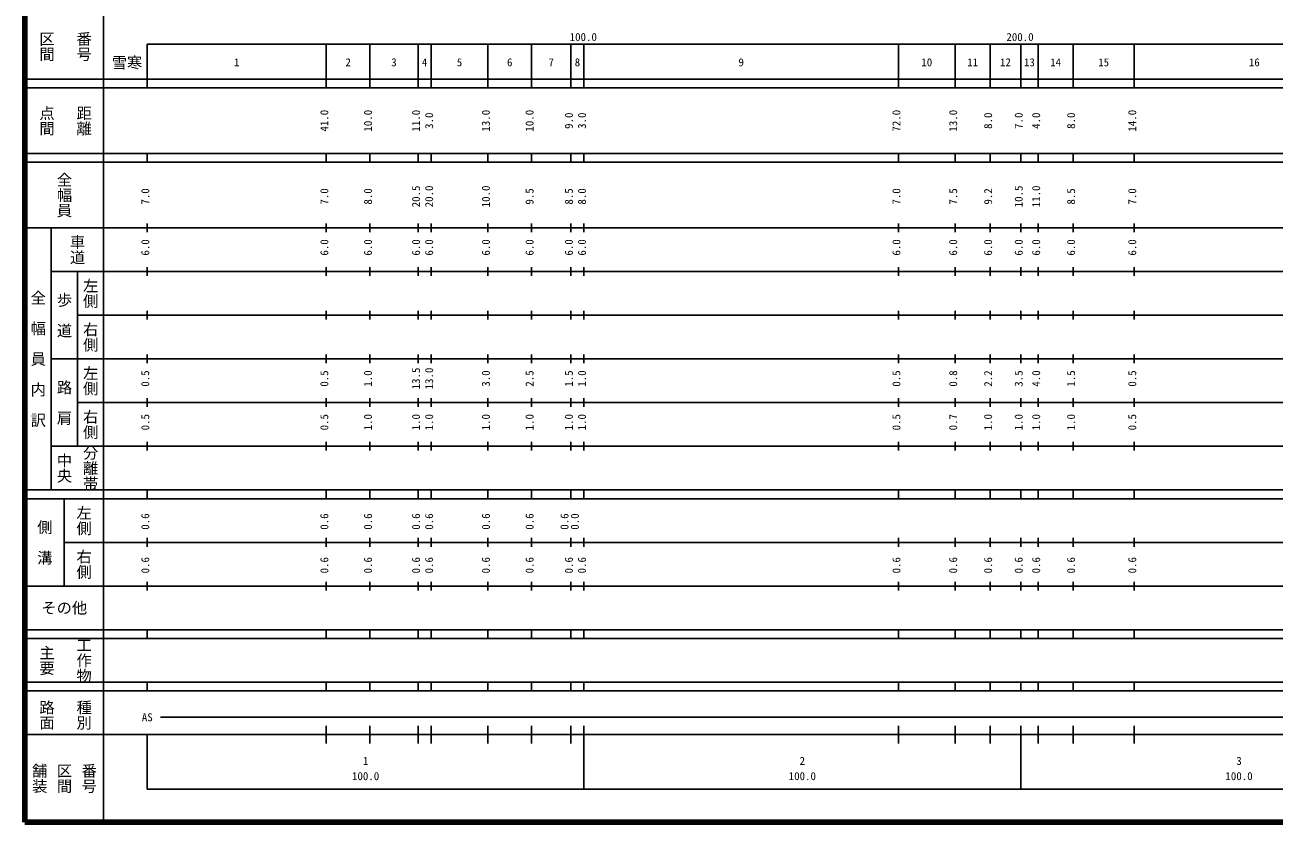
# Model space of a CAD drawing. Units: millimetres on the paper, enlarged 1000 times. Extents: x 40000 to 680000, y 20000 to 380000.
# Drawn here: x 40000 to 326010, y 20000 to 202409 of the extents above; entities that cross this region are included whole.
import ezdxf
from ezdxf.enums import TextEntityAlignment as Align

# ---------------------------------------------------------------- set-up
doc = ezdxf.new("R2010")
doc.units = ezdxf.units.MM
doc.header["$LTSCALE"] = 1000
for name, color, linetype, lineweight in [('M-TTL', 2, 'Continuous', 140), ('M-TTL-BAND', 7, 'Continuous', 25), ('M-TTL-TXT', 7, 'Continuous', 13)]:
    doc.layers.add(name, color=color, linetype=linetype, lineweight=lineweight)
doc.styles.add('@ＭＳ ゴシック', font='')
doc.styles.add('ＭＳ ゴシック', font='')
doc.styles.get('@ＭＳ ゴシック').set_extended_font_data('@MS Gothic')
doc.styles.get('ＭＳ ゴシック').set_extended_font_data('MS Gothic')

msp = doc.modelspace()

# ---------------------------------------------------------------- linework, layer by layer
at = {"layer": 'M-TTL'}
for p, q in [((40000, 380000), (40000, 20000)), ((40000, 20000), (680000, 20000))]:
    msp.add_line(p, q, dxfattribs=at)
at = {"layer": 'M-TTL-BAND'}
for p, q in [((58000, 370000), (58000, 20000)), ((68000, 198000), (579000, 198000)), ((68000, 198000), (68000, 188000)), ((109000, 188000), (109000, 198000)), ((119000, 188000), (119000, 198000)), ((130000, 188000), (130000, 198000)), ((133000, 188000), (133000, 198000)), ((146000, 188000), (146000, 198000)), ((156000, 188000), (156000, 198000)), ((165000, 188000), (165000, 198000)), ((168000, 188000), (168000, 198000)), ((240000, 188000), (240000, 198000)), ((253000, 188000), (253000, 198000)), ((261000, 188000), (261000, 198000)), ((268000, 188000), (268000, 198000)), ((272000, 188000), (272000, 198000)), ((280000, 188000), (280000, 198000)), ((294000, 188000), (294000, 198000)), ((40000, 190000), (579000, 190000)), ((40000, 188000), (579000, 188000)), ((40000, 173000), (579000, 173000)), ((68000, 171000), (68000, 173000)), ((109000, 171000), (109000, 173000)), ((119000, 171000), (119000, 173000)), ((130000, 171000), (130000, 173000)), ((133000, 171000), (133000, 173000)), ((146000, 171000), (146000, 173000)), ((156000, 171000), (156000, 173000)), ((165000, 171000), (165000, 173000)), ((168000, 171000), (168000, 173000)), ((240000, 171000), (240000, 173000)), ((253000, 171000), (253000, 173000)), ((261000, 171000), (261000, 173000)), ((268000, 171000), (268000, 173000)), ((272000, 171000), (272000, 173000)), ((280000, 171000), (280000, 173000)), ((294000, 171000), (294000, 173000)), ((40000, 171000), (579000, 171000)), ((40000, 156000), (579000, 156000)), ((46000, 96000), (46000, 156000)), ((68000, 155000), (68000, 157000)), ((109000, 155000), (109000, 157000)), ((119000, 155000), (119000, 157000)), ((130000, 155000), (130000, 157000)), ((133000, 155000), (133000, 157000)), ((146000, 155000), (146000, 157000)), ((156000, 155000), (156000, 157000)), ((165000, 155000), (165000, 157000)), ((168000, 155000), (168000, 157000)), ((240000, 155000), (240000, 157000)), ((253000, 155000), (253000, 157000)), ((261000, 155000), (261000, 157000)), ((268000, 155000), (268000, 157000)), ((272000, 155000), (272000, 157000)), ((280000, 155000), (280000, 157000)), ((294000, 155000), (294000, 157000)), ((46000, 146000), (579000, 146000)), ((52000, 146000), (52000, 106000)), ((68000, 145000), (68000, 147000)), ((109000, 145000), (109000, 147000)), ((119000, 145000), (119000, 147000)), ((130000, 145000), (130000, 147000)), ((133000, 145000), (133000, 147000)), ((146000, 145000), (146000, 147000)), ((156000, 145000), (156000, 147000)), ((165000, 145000), (165000, 147000)), ((168000, 145000), (168000, 147000)), ((240000, 145000), (240000, 147000)), ((253000, 145000), (253000, 147000)), ((261000, 145000), (261000, 147000)), ((268000, 145000), (268000, 147000)), ((272000, 145000), (272000, 147000)), ((280000, 145000), (280000, 147000)), ((294000, 145000), (294000, 147000)), ((52000, 136000), (579000, 136000)), ((68000, 135000), (68000, 137000)), ((109000, 135000), (109000, 137000)), ((119000, 135000), (119000, 137000)), ((130000, 135000), (130000, 137000)), ((133000, 135000), (133000, 137000)), ((146000, 135000), (146000, 137000)), ((156000, 135000), (156000, 137000)), ((165000, 135000), (165000, 137000)), ((168000, 135000), (168000, 137000)), ((240000, 135000), (240000, 137000)), ((253000, 135000), (253000, 137000)), ((261000, 135000), (261000, 137000)), ((268000, 135000), (268000, 137000)), ((272000, 135000), (272000, 137000)), ((280000, 135000), (280000, 137000)), ((294000, 135000), (294000, 137000)), ((46000, 126000), (579000, 126000)), ((68000, 125000), (68000, 127000)), ((109000, 125000), (109000, 127000)), ((119000, 125000), (119000, 127000)), ((130000, 125000), (130000, 127000)), ((133000, 125000), (133000, 127000)), ((146000, 125000), (146000, 127000)), ((156000, 125000), (156000, 127000)), ((165000, 125000), (165000, 127000)), ((168000, 125000), (168000, 127000)), ((240000, 125000), (240000, 127000)), ((253000, 125000), (253000, 127000)), ((261000, 125000), (261000, 127000)), ((268000, 125000), (268000, 127000)), ((272000, 125000), (272000, 127000)), ((280000, 125000), (280000, 127000)), ((294000, 125000), (294000, 127000)), ((52000, 116000), (579000, 116000)), ((68000, 115000), (68000, 117000)), ((109000, 115000), (109000, 117000)), ((119000, 115000), (119000, 117000)), ((130000, 115000), (130000, 117000)), ((133000, 115000), (133000, 117000)), ((146000, 115000), (146000, 117000)), ((156000, 115000), (156000, 117000)), ((165000, 115000), (165000, 117000)), ((168000, 115000), (168000, 117000)), ((240000, 115000), (240000, 117000)), ((253000, 115000), (253000, 117000)), ((261000, 115000), (261000, 117000)), ((268000, 115000), (268000, 117000)), ((272000, 115000), (272000, 117000)), ((280000, 115000), (280000, 117000)), ((294000, 115000), (294000, 117000)), ((46000, 106000), (579000, 106000)), ((68000, 105000), (68000, 107000)), ((109000, 105000), (109000, 107000)), ((119000, 105000), (119000, 107000)), ((130000, 105000), (130000, 107000)), ((133000, 105000), (133000, 107000)), ((146000, 105000), (146000, 107000)), ((156000, 105000), (156000, 107000)), ((165000, 105000), (165000, 107000)), ((168000, 105000), (168000, 107000)), ((240000, 105000), (240000, 107000)), ((253000, 105000), (253000, 107000)), ((261000, 105000), (261000, 107000)), ((268000, 105000), (268000, 107000)), ((272000, 105000), (272000, 107000)), ((280000, 105000), (280000, 107000)), ((294000, 105000), (294000, 107000)), ((40000, 96000), (579000, 96000)), ((68000, 94000), (68000, 96000)), ((109000, 94000), (109000, 96000)), ((119000, 94000), (119000, 96000)), ((130000, 94000), (130000, 96000)), ((133000, 94000), (133000, 96000)), ((146000, 94000), (146000, 96000)), ((156000, 94000), (156000, 96000)), ((165000, 94000), (165000, 96000)), ((168000, 94000), (168000, 96000)), ((240000, 94000), (240000, 96000)), ((253000, 94000), (253000, 96000)), ((261000, 94000), (261000, 96000)), ((268000, 94000), (268000, 96000)), ((272000, 94000), (272000, 96000)), ((280000, 94000), (280000, 96000)), ((294000, 94000), (294000, 96000)), ((40000, 94000), (579000, 94000)), ((49000, 94000), (49000, 74000)), ((49000, 84000), (579000, 84000)), ((68000, 83000), (68000, 85000)), ((109000, 83000), (109000, 85000)), ((119000, 83000), (119000, 85000)), ((130000, 83000), (130000, 85000)), ((133000, 83000), (133000, 85000)), ((146000, 83000), (146000, 85000)), ((156000, 83000), (156000, 85000)), ((165000, 83000), (165000, 85000)), ((168000, 83000), (168000, 85000)), ((240000, 83000), (240000, 85000)), ((253000, 83000), (253000, 85000)), ((261000, 83000), (261000, 85000)), ((268000, 83000), (268000, 85000)), ((272000, 83000), (272000, 85000)), ((280000, 83000), (280000, 85000)), ((294000, 83000), (294000, 85000)), ((68000, 73000), (68000, 75000)), ((109000, 73000), (109000, 75000)), ((119000, 73000), (119000, 75000)), ((130000, 73000), (130000, 75000)), ((133000, 73000), (133000, 75000)), ((146000, 73000), (146000, 75000)), ((156000, 73000), (156000, 75000)), ((165000, 73000), (165000, 75000)), ((168000, 73000), (168000, 75000)), ((240000, 73000), (240000, 75000)), ((253000, 73000), (253000, 75000)), ((261000, 73000), (261000, 75000)), ((268000, 73000), (268000, 75000)), ((272000, 73000), (272000, 75000)), ((280000, 73000), (280000, 75000)), ((294000, 73000), (294000, 75000)), ((40000, 74000), (579000, 74000)), ((40000, 64000), (579000, 64000)), ((68000, 62000), (68000, 64000)), ((109000, 62000), (109000, 64000)), ((119000, 62000), (119000, 64000)), ((130000, 62000), (130000, 64000)), ((133000, 62000), (133000, 64000)), ((146000, 62000), (146000, 64000)), ((156000, 62000), (156000, 64000)), ((165000, 62000), (165000, 64000)), ((168000, 62000), (168000, 64000)), ((240000, 62000), (240000, 64000)), ((253000, 62000), (253000, 64000)), ((261000, 62000), (261000, 64000)), ((268000, 62000), (268000, 64000)), ((272000, 62000), (272000, 64000)), ((280000, 62000), (280000, 64000)), ((294000, 62000), (294000, 64000)), ((40000, 62000), (579000, 62000)), ((40000, 52000), (579000, 52000)), ((68000, 50000), (68000, 52000)), ((109000, 50000), (109000, 52000)), ((119000, 50000), (119000, 52000)), ((130000, 50000), (130000, 52000)), ((133000, 50000), (133000, 52000)), ((146000, 50000), (146000, 52000)), ((156000, 50000), (156000, 52000)), ((165000, 50000), (165000, 52000)), ((168000, 50000), (168000, 52000)), ((240000, 50000), (240000, 52000)), ((253000, 50000), (253000, 52000)), ((261000, 50000), (261000, 52000)), ((268000, 50000), (268000, 52000)), ((272000, 50000), (272000, 52000)), ((280000, 50000), (280000, 52000)), ((294000, 50000), (294000, 52000)), ((40000, 50000), (579000, 50000)), ((71000, 44000), (565000, 44000)), ((109000, 38000), (109000, 42000)), ((119000, 38000), (119000, 42000)), ((130000, 38000), (130000, 42000)), ((133000, 38000), (133000, 42000)), ((146000, 38000), (146000, 42000)), ((156000, 38000), (156000, 42000)), ((165000, 38000), (165000, 42000)), ((168000, 27500), (168000, 42000)), ((240000, 38000), (240000, 42000)), ((253000, 38000), (253000, 42000)), ((261000, 38000), (261000, 42000)), ((268000, 27500), (268000, 42000)), ((272000, 38000), (272000, 42000)), ((280000, 38000), (280000, 42000)), ((294000, 38000), (294000, 42000)), ((40000, 40000), (579000, 40000)), ((68000, 40000), (68000, 27500)), ((68000, 27500), (579000, 27500))]:
    msp.add_line(p, q, dxfattribs=at)

# ---------------------------------------------------------------- texts
at = {"layer": 'M-TTL-BAND', "style": '@ＭＳ ゴシック'}
for s, p in [('区間', (45000, 197500)), ('番号', (53500, 197500)), ('点間', (45000, 180500)), ('距離', (53500, 180500)), ('全幅員', (49000, 163500)), ('車道', (52000, 151000)), ('左側', (55000, 141000)), ('全\u3000幅\u3000員\u3000内\u3000訳', (43000, 126000)), ('歩\u3000道', (49000, 136000)), ('右側', (55000, 131000)), ('左側', (55000, 121000)), ('路\u3000肩', (49000, 116000)), ('右側', (55000, 111000)), ('分離帯', (55000, 101000)), ('中央', (49000, 101000)), ('左側', (53500, 89000)), ('側\u3000溝', (44500, 84000)), ('右側', (53500, 79000)), ('主要', (45000, 57000)), ('工作物', (53500, 57000)), ('路面', (45000, 44500)), ('種別', (53500, 44500)), ('舗装', (43333, 30000)), ('区間', (49000, 30000)), ('番号', (54667, 30000))]:
    msp.add_text(s, height=2566, rotation=270, dxfattribs=at).set_placement(p, align=Align.MIDDLE_CENTER)
at = {"layer": 'M-TTL-BAND', "style": 'ＭＳ ゴシック'}
for s, p in [('100.0', (167844, 198195)), ('200.0', (267844, 198195)), ('1', (88500, 192405)), ('2', (114000, 192405)), ('3', (124500, 192405)), ('4', (131500, 192405)), ('5', (139500, 192405)), ('6', (151000, 192405)), ('7', (160500, 192405)), ('8', (166500, 192405)), ('9', (204000, 192405)), ('10', (246500, 192405)), ('11', (257000, 192405)), ('12', (264500, 192405)), ('13', (270000, 192405)), ('14', (276000, 192405)), ('15', (287000, 192405)), ('16', (321500, 192405)), ('AS', (68000, 42500)), ('1', (118000, 32523)), ('2', (218000, 32523)), ('3', (318000, 32523)), ('100.0', (118000, 29033)), ('100.0', (218000, 29033)), ('100.0', (318000, 29033))]:
    msp.add_text(s, height=1833, dxfattribs=at).set_placement(p, align=Align.BOTTOM_CENTER)
for s, p in [('41.0', (110000, 180500)), ('10.0', (120000, 180500)), ('11.0', (131000, 180500)), ('3.0', (134000, 180500)), ('13.0', (147000, 180500)), ('10.0', (157000, 180500)), ('9.0', (166000, 180500)), ('3.0', (169000, 180500)), ('72.0', (241000, 180500)), ('13.0', (254000, 180500)), ('8.0', (262000, 180500)), ('7.0', (269000, 180500)), ('4.0', (273000, 180500)), ('8.0', (281000, 180500)), ('14.0', (295000, 180500)), ('7.0', (69000, 163174)), ('7.0', (110000, 163174)), ('8.0', (120000, 163174)), ('20.5', (131000, 163174)), ('20.0', (134000, 163174)), ('10.0', (147000, 163174)), ('9.5', (157000, 163174)), ('8.5', (166000, 163174)), ('8.0', (169000, 163174)), ('7.0', (241000, 163174)), ('7.5', (254000, 163174)), ('9.2', (262000, 163174)), ('10.5', (269000, 163174)), ('11.0', (273000, 163174)), ('8.5', (281000, 163174)), ('7.0', (295000, 163174)), ('6.0', (69000, 151500)), ('6.0', (110000, 151500)), ('6.0', (120000, 151500)), ('6.0', (131000, 151500)), ('6.0', (134000, 151500)), ('6.0', (147000, 151500)), ('6.0', (157000, 151500)), ('6.0', (166000, 151500)), ('6.0', (169000, 151500)), ('6.0', (241000, 151500)), ('6.0', (254000, 151500)), ('6.0', (262000, 151500)), ('6.0', (269000, 151500)), ('6.0', (273000, 151500)), ('6.0', (281000, 151500)), ('6.0', (295000, 151500)), ('0.5', (69000, 121500)), ('0.5', (110000, 121500)), ('1.0', (120000, 121500)), ('13.5', (131000, 121500)), ('13.0', (134000, 121500)), ('3.0', (147000, 121500)), ('2.5', (157000, 121500)), ('1.5', (166000, 121500)), ('1.0', (169000, 121500)), ('0.5', (241000, 121500)), ('0.8', (254000, 121500)), ('2.2', (262000, 121500)), ('3.5', (269000, 121500)), ('4.0', (273000, 121500)), ('1.5', (281000, 121500)), ('0.5', (295000, 121500)), ('0.5', (69000, 111500)), ('0.5', (110000, 111500)), ('1.0', (120000, 111500)), ('1.0', (131000, 111500)), ('1.0', (134000, 111500)), ('1.0', (147000, 111500)), ('1.0', (157000, 111500)), ('1.0', (166000, 111500)), ('1.0', (169000, 111500)), ('0.5', (241000, 111500)), ('0.7', (254000, 111500)), ('1.0', (262000, 111500)), ('1.0', (269000, 111500)), ('1.0', (273000, 111500)), ('1.0', (281000, 111500)), ('0.5', (295000, 111500)), ('0.6', (69000, 88764)), ('0.6', (110000, 88764)), ('0.6', (120000, 88764)), ('0.6', (131000, 88764)), ('0.6', (134000, 88764)), ('0.6', (147000, 88764)), ('0.6', (157000, 88764)), ('0.6', (165000, 88764)), ('0.0', (167370, 88764)), ('0.6', (69000, 78764)), ('0.6', (110000, 78764)), ('0.6', (120000, 78764)), ('0.6', (131000, 78764)), ('0.6', (134000, 78764)), ('0.6', (147000, 78764)), ('0.6', (157000, 78764)), ('0.6', (166000, 78764)), ('0.6', (169000, 78764)), ('0.6', (241000, 78764)), ('0.6', (254000, 78764)), ('0.6', (262000, 78764)), ('0.6', (269000, 78764)), ('0.6', (273000, 78764)), ('0.6', (281000, 78764)), ('0.6', (295000, 78764))]:
    msp.add_text(s, height=1833, rotation=90, dxfattribs=at).set_placement(p, align=Align.BOTTOM_CENTER)
msp.add_text('その他', height=2566, dxfattribs=at).set_placement((49000, 69000), align=Align.MIDDLE_CENTER)
at = {"layer": 'M-TTL-TXT', "style": 'ＭＳ ゴシック'}
msp.add_text('雪寒', height=2566, dxfattribs=at).set_placement((63360, 193791), align=Align.MIDDLE_CENTER)

doc.saveas('drawing.dxf')
